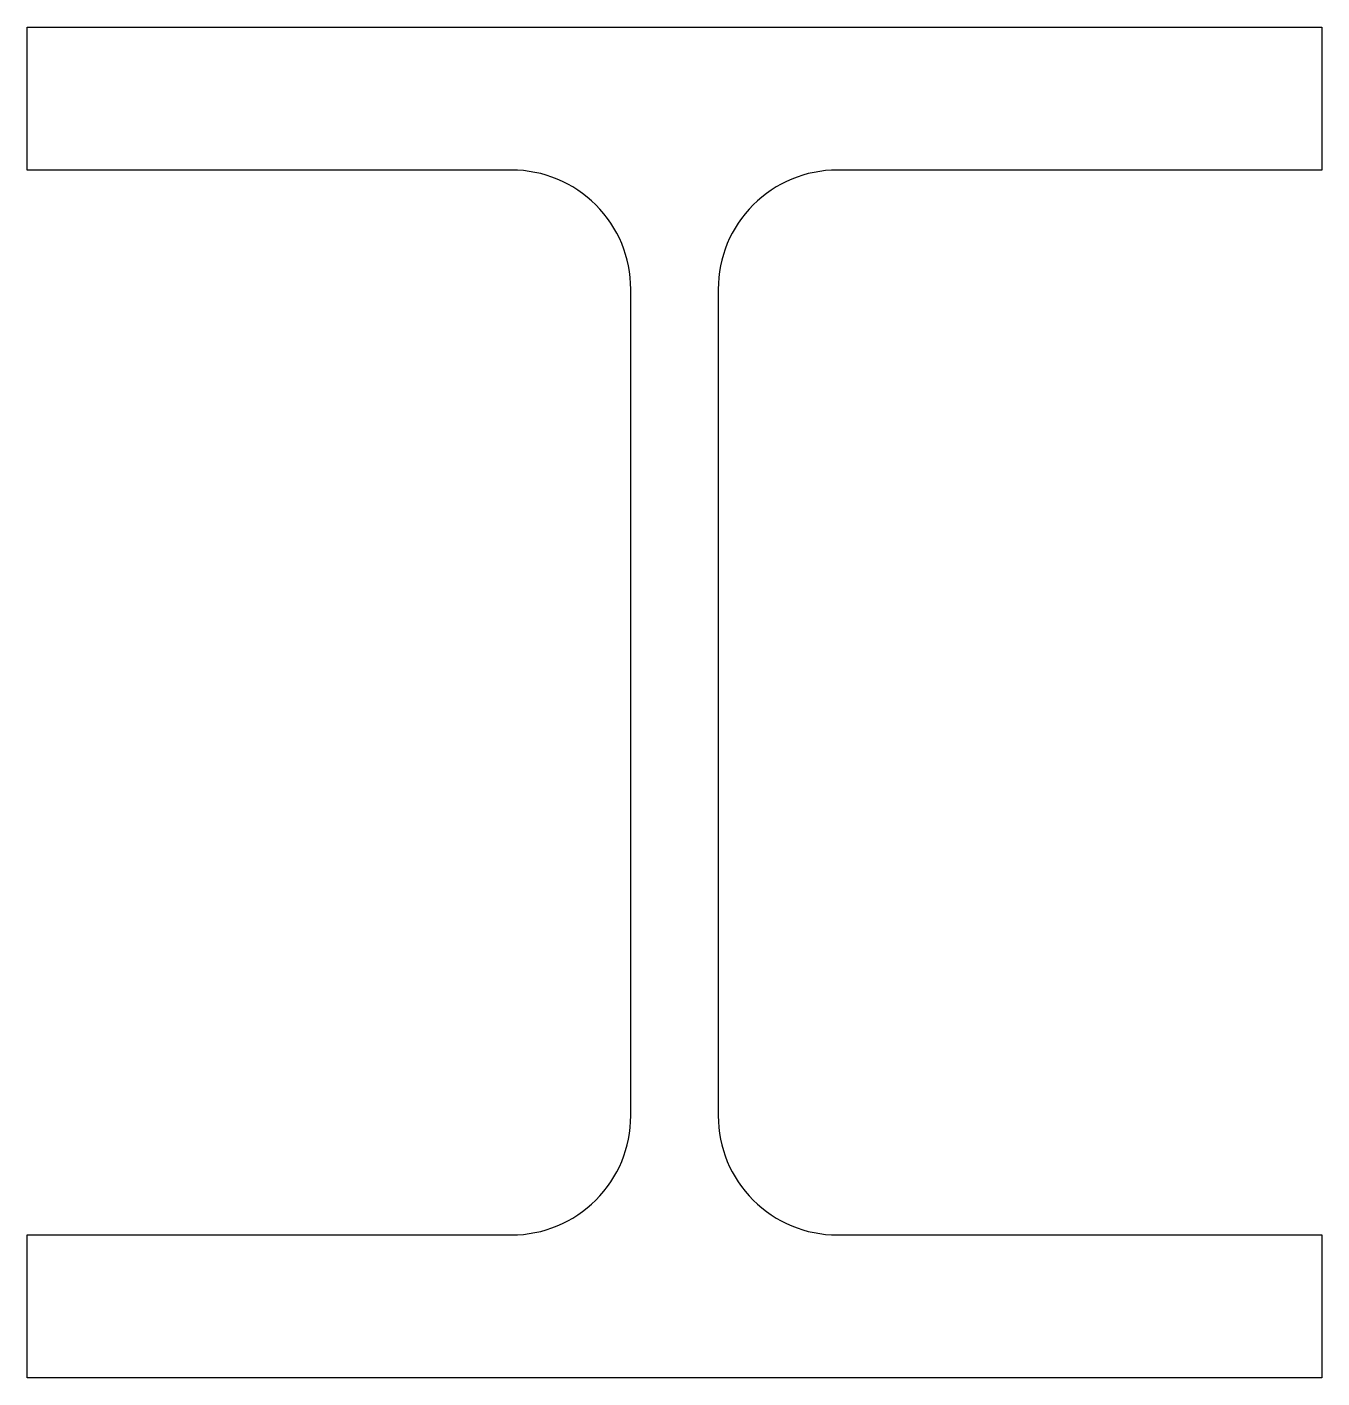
# Model space of a CAD drawing. Header units: millimetres. Extents: x 0 to 163, y 0 to 170.
import ezdxf

# ---------------------------------------------------------------- set-up
doc = ezdxf.new("R2010")
doc.units = ezdxf.units.MM
doc.layers.add('Profile', color=7, linetype='Continuous')

msp = doc.modelspace()

# ---------------------------------------------------------------- linework, layer by layer
at = {"layer": 'Profile'}
msp.add_lwpolyline([(76, 33), (76, 137, 0.414214), (61, 152), (0, 152), (0, 170), (163, 170), (163, 152), (102, 152, 0.414214), (87, 137), (87, 33, 0.414214), (102, 18), (163, 18), (163, 0), (0, 0), (0, 18), (61, 18, 0.414214)], format="xyb", close=True, dxfattribs=at)

doc.saveas('drawing.dxf')
